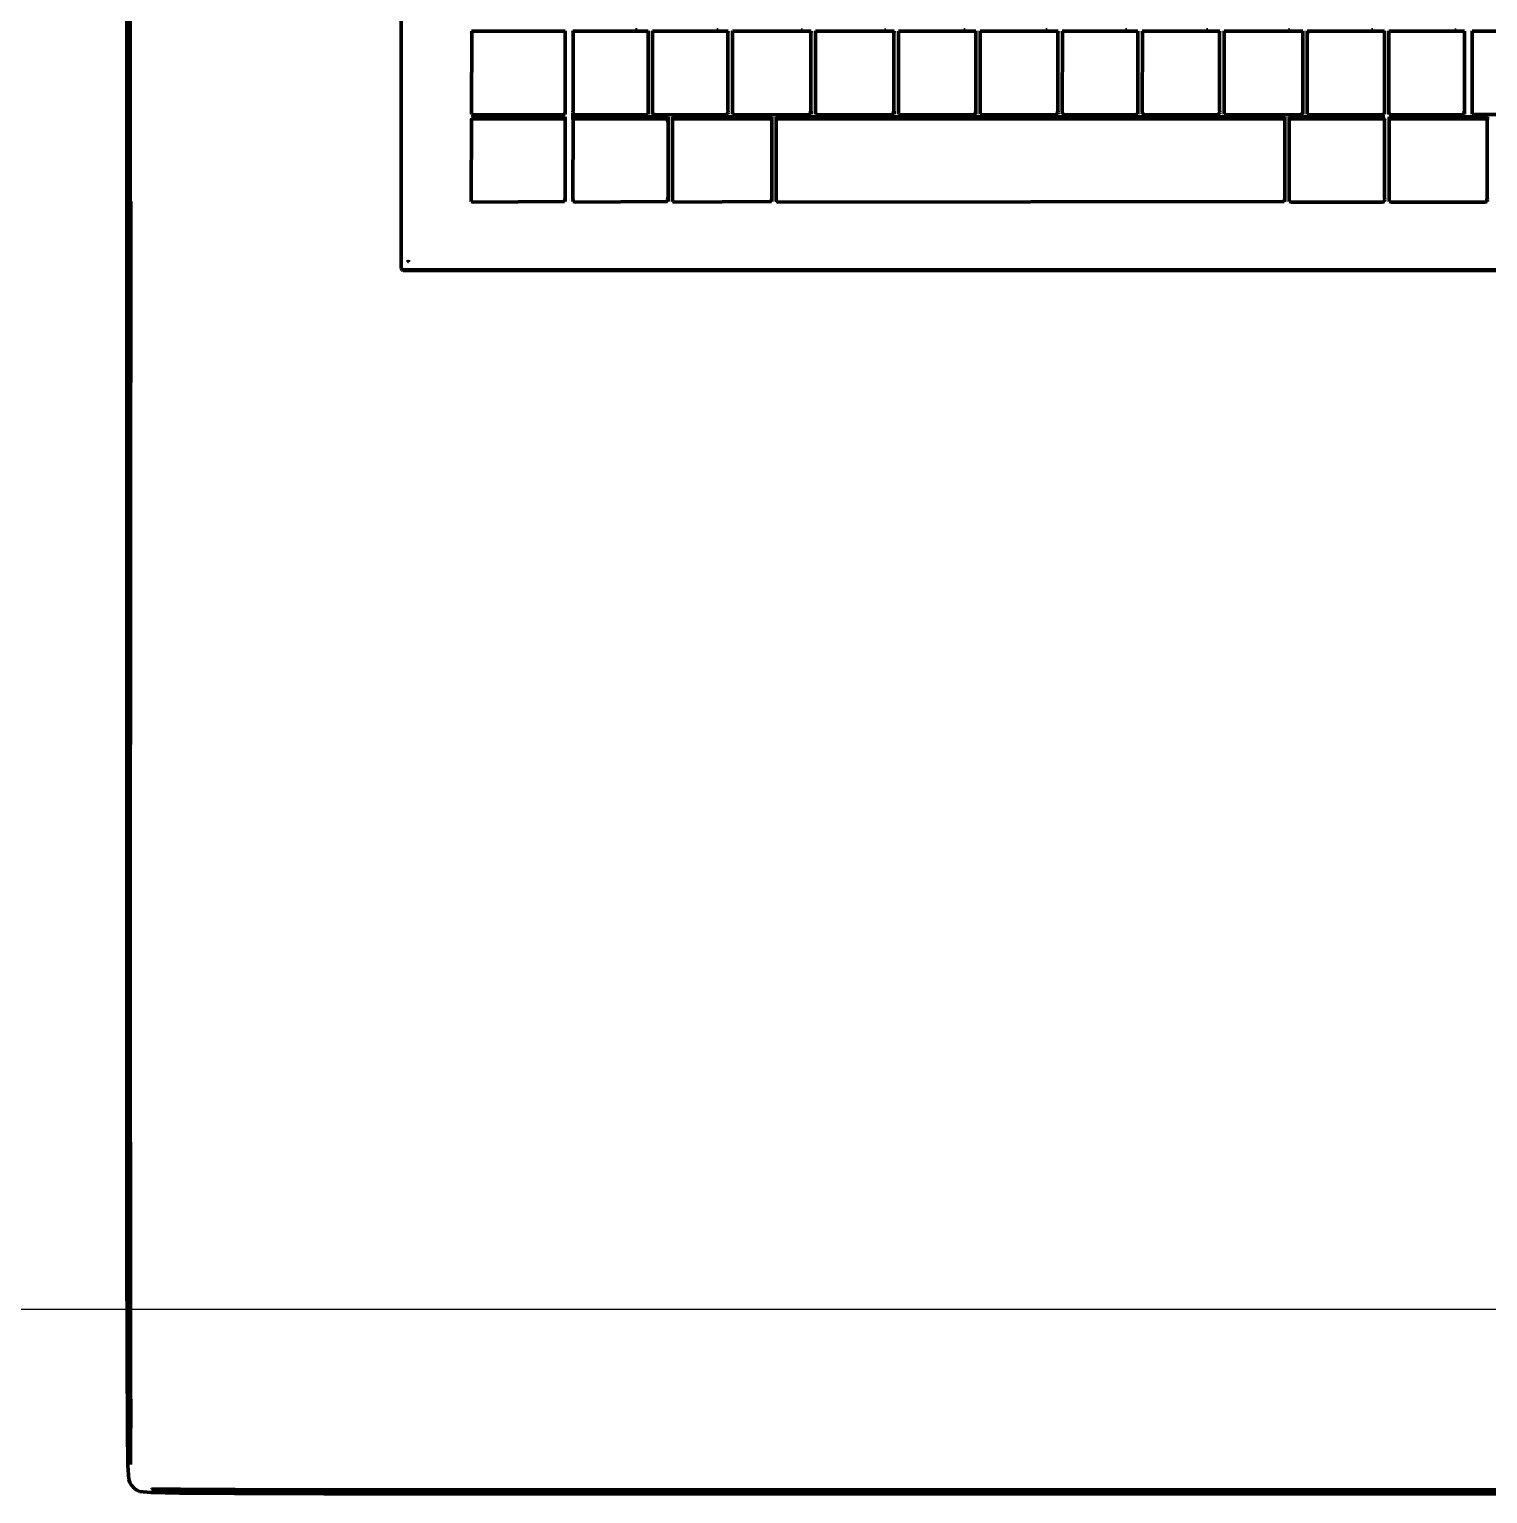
# Model space of a CAD drawing. Header units: millimetres. Extents: x 4307 to 31003, y 2809 to 20009.
# Drawn here: x 15074.7 to 15307.6, y 8490.6 to 8724.4 of the extents above; entities that cross this region are included whole.
import ezdxf

# ---------------------------------------------------------------- set-up
doc = ezdxf.new("R2010")
doc.units = ezdxf.units.MM
doc.layers.add('ProfileEdges', color=7, linetype='Continuous')

msp = doc.modelspace()

# ---------------------------------------------------------------- linework, layer by layer
for p, q in [((15145.26, 8711.13), (15145.35, 8711.13)), ((15145.26, 8710.79), (15145.35, 8710.79)), ((15145.35, 8710.79), (15145.6, 8710.79)), ((15159.89, 8710.79), (15160.15, 8710.79)), ((15160.15, 8710.79), (15160.24, 8710.79)), ((15161.55, 8711.13), (15161.47, 8711.13)), ((15161.47, 8710.79), (15161.55, 8710.79)), ((15161.55, 8710.79), (15161.81, 8710.79)), ((15173.15, 8710.79), (15173.41, 8710.79)), ((15173.5, 8711.13), (15173.41, 8711.13)), ((15173.41, 8710.79), (15173.5, 8710.79)), ((15174.27, 8711.13), (15174.18, 8711.13)), ((15174.18, 8710.79), (15174.27, 8710.79)), ((15185.91, 8710.79), (15186.17, 8710.79)), ((15186.25, 8711.13), (15186.17, 8711.13)), ((15186.17, 8710.79), (15186.25, 8710.79)), ((15187.03, 8711.13), (15186.94, 8711.13)), ((15186.94, 8710.79), (15187.03, 8710.79)), ((15199.17, 8710.79), (15199.43, 8710.79)), ((15199.51, 8711.13), (15199.43, 8711.13)), ((15199.43, 8710.79), (15199.51, 8710.79)), ((15200.2, 8710.79), (15200.28, 8710.79)), ((15212.67, 8711.13), (15212.41, 8711.13)), ((15212.41, 8710.79), (15212.67, 8710.79)), ((15212.75, 8711.13), (15212.67, 8711.13)), ((15212.67, 8710.79), (15212.75, 8710.79)), ((15213.44, 8710.79), (15213.52, 8710.79)), ((15213.52, 8710.79), (15213.78, 8710.79)), ((15225.81, 8711.13), (15225.47, 8711.13)), ((15225.47, 8710.79), (15225.73, 8710.79)), ((15225.73, 8710.79), (15225.81, 8710.79)), ((15226.5, 8710.79), (15226.58, 8710.79)), ((15226.58, 8710.79), (15226.84, 8710.79)), ((15238.94, 8711.13), (15238.6, 8711.13)), ((15238.6, 8710.79), (15238.85, 8710.79)), ((15238.85, 8710.79), (15238.94, 8710.79)), ((15239.71, 8711.13), (15239.62, 8711.13)), ((15239.62, 8710.79), (15239.71, 8710.79)), ((15239.71, 8710.79), (15239.97, 8710.79)), ((15251.37, 8710.79), (15251.62, 8710.79)), ((15251.71, 8711.13), (15251.62, 8711.13)), ((15251.62, 8710.79), (15251.71, 8710.79)), ((15252.48, 8711.13), (15252.39, 8711.13)), ((15252.39, 8710.79), (15252.48, 8710.79)), ((15264.43, 8710.79), (15264.68, 8710.79)), ((15264.77, 8711.13), (15264.68, 8711.13)), ((15264.68, 8710.79), (15264.77, 8710.79)), ((15265.54, 8711.13), (15265.45, 8711.13)), ((15265.45, 8710.79), (15265.54, 8710.79)), ((15277.68, 8710.79), (15277.94, 8710.79)), ((15278.03, 8711.13), (15277.94, 8711.13)), ((15277.94, 8710.79), (15278.03, 8710.79)), ((15278.71, 8710.79), (15278.8, 8710.79)), ((15278.8, 8710.79), (15279.05, 8710.79)), ((15290.74, 8710.79), (15291, 8710.79)), ((15291.09, 8711.13), (15291, 8711.13)), ((15291, 8710.79), (15291.09, 8710.79)), ((15291.77, 8710.79), (15291.86, 8710.79)), ((15291.86, 8710.79), (15292.11, 8710.79)), ((15303.53, 8710.79), (15303.68, 8710.79)), ((15303.74, 8710.81), (15303.87, 8710.79)), ((15303.87, 8711.13), (15303.79, 8711.13)), ((15305.05, 8711.13), (15305.14, 8711.13)), ((15305.05, 8710.79), (15305.14, 8710.79)), ((15305.14, 8710.79), (15305.39, 8710.79)), ((15145.22, 8696.87), (15145.3, 8696.87)), ((15145.3, 8696.87), (15159.89, 8696.84)), ((15160.11, 8696.89), (15160.24, 8696.87)), ((15160.17, 8697.21), (15160.24, 8697.21)), ((15161.55, 8697.21), (15161.47, 8697.21)), ((15161.47, 8696.87), (15161.55, 8696.87)), ((15161.55, 8696.87), (15176.34, 8696.84)), ((15176.55, 8696.89), (15176.68, 8696.87)), ((15176.68, 8697.21), (15176.6, 8697.21)), ((15177.45, 8697.21), (15177.37, 8697.21)), ((15177.37, 8696.87), (15177.45, 8696.87)), ((15177.45, 8696.87), (15192.91, 8696.84)), ((15193.25, 8697.21), (15192.91, 8697.21)), ((15193.16, 8696.87), (15193.25, 8696.87)), ((15193.93, 8696.87), (15194.02, 8696.87)), ((15194.02, 8696.87), (15274.82, 8696.84)), ((15275.16, 8697.21), (15274.82, 8697.21)), ((15275.07, 8696.87), (15275.16, 8696.87)), ((15275.84, 8696.87), (15275.93, 8696.87)), ((15275.93, 8696.87), (15291.03, 8696.87)), ((15291.12, 8697.21), (15291.03, 8697.21)), ((15291.03, 8696.87), (15291.12, 8696.87)), ((15291.8, 8696.87), (15291.89, 8696.87)), ((15291.89, 8696.87), (15307.41, 8696.87)), ((15307.5, 8697.21), (15307.16, 8697.21)), ((15307.41, 8696.87), (15307.5, 8696.87)), ((15135.08, 8687.34), (15135.08, 8687.31)), ((15135.08, 8687.31), (15135.13, 8687.31)), ((15135.08, 8687.31), (15135.1, 8687.11)), ((15135.13, 8687.31), (15135.23, 8687.14)), ((15134.16, 8686.3), (15134.26, 8686.17)), ((15134.26, 8686.17), (15134.26, 8686.42)), ((15134.26, 8686.17), (15134.33, 8686.12))]:
    msp.add_line(p, q)
msp.add_lwpolyline([(13395.19, 9764.66), (15918.46, 9764.66), (15918.46, 8520), (13395.19, 8520)], close=True)
at = {"layer": 'ProfileEdges', "lineweight": 211}
for p, q in [((15090.23, 8804.13), (15090.23, 8530.46)), ((15090.66, 8804.07), (15090.66, 8530.51)), ((15090.79, 8804.06), (15090.77, 8581.25)), ((15134.02, 8801.43), (15134.02, 8686.16)), ((15090.43, 8780.42), (15090.42, 8724.34)), ((15090.36, 8554.11), (15090.42, 8724.34)), ((15090.43, 8554.1), (15090.42, 8724.34)), ((15145.28, 8711.43), (15145.32, 8723.54)), ((15145.35, 8724.04), (15145.3, 8724.04)), ((15145.3, 8724.04), (15145.32, 8723.92)), ((15145.32, 8723.92), (15145.35, 8724.04)), ((15145.32, 8723.54), (15145.32, 8723.92)), ((15160.19, 8724.04), (15145.35, 8724.04)), ((15160.22, 8723.92), (15160.19, 8724.04)), ((15160.24, 8724.04), (15160.19, 8724.04)), ((15160.22, 8723.92), (15160.24, 8724.04)), ((15160.22, 8711.05), (15160.22, 8723.92)), ((15161.49, 8723.92), (15161.47, 8724.04)), ((15161.54, 8724.04), (15161.47, 8724.04)), ((15161.54, 8724.04), (15161.49, 8723.92)), ((15161.49, 8723.92), (15161.49, 8711.43)), ((15173.44, 8724.04), (15161.54, 8724.04)), ((15171.73, 8724.27), (15171.48, 8724.27)), ((15173.44, 8724.04), (15173.47, 8723.92)), ((15173.5, 8724.04), (15173.44, 8724.04)), ((15173.5, 8724.04), (15173.47, 8723.92)), ((15173.47, 8723.92), (15173.47, 8711.43)), ((15174.2, 8723.92), (15174.18, 8724.04)), ((15174.23, 8724.04), (15174.18, 8724.04)), ((15174.18, 8711.13), (15174.2, 8723.92)), ((15174.2, 8723.92), (15174.23, 8724.04)), ((15186.2, 8724.04), (15174.23, 8724.04)), ((15184.66, 8724.27), (15184.44, 8724.27)), ((15186.2, 8724.04), (15186.23, 8723.92)), ((15186.25, 8724.04), (15186.2, 8724.04)), ((15186.25, 8724.04), (15186.23, 8723.92)), ((15186.23, 8723.92), (15186.23, 8711.43)), ((15186.99, 8724.04), (15186.94, 8724.04)), ((15186.96, 8723.92), (15186.94, 8724.04)), ((15186.94, 8711.13), (15186.96, 8723.92)), ((15186.96, 8723.92), (15186.99, 8724.04)), ((15199.4, 8724.05), (15186.99, 8724.04)), ((15198.11, 8724.22), (15197.94, 8724.22)), ((15199.4, 8724.05), (15199.43, 8723.93)), ((15199.51, 8724.04), (15199.4, 8724.05)), ((15199.43, 8723.93), (15199.49, 8723.54)), ((15199.51, 8724.04), (15199.49, 8723.54)), ((15199.49, 8723.54), (15199.49, 8711.43)), ((15200.27, 8724.04), (15200.2, 8724.04)), ((15200.22, 8723.92), (15200.2, 8724.04)), ((15200.2, 8711.13), (15200.22, 8723.92)), ((15200.27, 8724.04), (15200.22, 8723.92)), ((15212.64, 8724.05), (15200.27, 8724.04)), ((15211.42, 8724.22), (15211.24, 8724.22)), ((15212.64, 8724.05), (15212.67, 8723.93)), ((15212.75, 8724.04), (15212.64, 8724.05)), ((15212.67, 8723.93), (15212.73, 8723.54)), ((15212.75, 8724.04), (15212.73, 8723.54)), ((15212.73, 8723.54), (15212.73, 8711.43)), ((15213.46, 8723.92), (15213.44, 8724.04)), ((15213.49, 8724.04), (15213.44, 8724.04)), ((15213.44, 8711.13), (15213.46, 8723.92)), ((15213.46, 8723.92), (15213.49, 8724.04)), ((15225.76, 8724.04), (15213.49, 8724.04)), ((15224.13, 8724.27), (15223.92, 8724.27)), ((15225.76, 8724.04), (15225.79, 8723.92)), ((15225.81, 8724.04), (15225.76, 8724.04)), ((15225.81, 8724.04), (15225.79, 8723.92)), ((15225.79, 8723.92), (15225.79, 8711.43)), ((15226.57, 8724.04), (15226.5, 8724.04)), ((15226.52, 8723.92), (15226.5, 8724.04)), ((15226.5, 8711.13), (15226.52, 8723.92)), ((15226.57, 8724.04), (15226.52, 8723.92)), ((15238.89, 8724.04), (15226.57, 8724.04)), ((15237.22, 8724.27), (15237, 8724.27)), ((15238.89, 8724.04), (15238.92, 8723.92)), ((15238.94, 8724.04), (15238.89, 8724.04)), ((15238.94, 8724.04), (15238.92, 8723.92)), ((15238.92, 8723.92), (15238.92, 8711.43)), ((15239.65, 8723.92), (15239.62, 8724.04)), ((15239.68, 8724.04), (15239.62, 8724.04)), ((15239.62, 8711.13), (15239.65, 8723.92)), ((15239.65, 8723.92), (15239.68, 8724.04)), ((15251.66, 8724.04), (15239.68, 8724.04)), ((15249.93, 8724.27), (15249.72, 8724.27)), ((15251.66, 8724.04), (15251.69, 8723.92)), ((15251.71, 8724.04), (15251.66, 8724.04)), ((15251.71, 8724.04), (15251.69, 8723.92)), ((15251.69, 8723.92), (15251.69, 8711.43)), ((15252.44, 8724.04), (15252.39, 8724.04)), ((15252.42, 8723.92), (15252.39, 8724.04)), ((15252.39, 8711.13), (15252.42, 8723.92)), ((15252.42, 8723.92), (15252.44, 8724.04)), ((15264.72, 8724.04), (15252.44, 8724.04)), ((15262.87, 8724.27), (15262.65, 8724.27)), ((15264.72, 8724.04), (15264.75, 8723.92)), ((15264.77, 8724.04), (15264.72, 8724.04)), ((15264.77, 8724.04), (15264.75, 8723.92)), ((15264.75, 8723.92), (15264.75, 8711.43)), ((15265.5, 8724.04), (15265.45, 8724.04)), ((15265.48, 8723.92), (15265.45, 8724.04)), ((15265.45, 8711.13), (15265.48, 8723.54)), ((15265.48, 8723.92), (15265.5, 8724.04)), ((15265.48, 8723.54), (15265.48, 8723.92)), ((15277.98, 8724.04), (15265.5, 8724.04)), ((15275.93, 8724.27), (15275.72, 8724.27)), ((15277.98, 8724.04), (15278.01, 8723.92)), ((15278.03, 8724.04), (15277.98, 8724.04)), ((15278.03, 8724.04), (15278.01, 8723.92)), ((15278.01, 8723.92), (15278.01, 8711.43)), ((15278.76, 8724.04), (15278.71, 8724.04)), ((15278.73, 8723.92), (15278.71, 8724.04)), ((15278.71, 8711.13), (15278.73, 8723.92)), ((15278.73, 8723.92), (15278.76, 8724.04)), ((15278.8, 8724.04), (15278.76, 8724.04)), ((15291.04, 8724.04), (15278.8, 8724.04)), ((15278.8, 8723.53), (15278.8, 8724.04)), ((15289.21, 8724.27), (15288.99, 8724.27)), ((15291.07, 8723.92), (15291.04, 8724.04)), ((15291.09, 8724.04), (15291.04, 8724.04)), ((15291.09, 8724.04), (15291.07, 8723.92)), ((15291.07, 8723.92), (15291.07, 8711.43)), ((15291.79, 8723.92), (15291.77, 8724.04)), ((15291.82, 8724.04), (15291.77, 8724.04)), ((15291.77, 8711.13), (15291.79, 8723.92)), ((15291.79, 8723.92), (15291.82, 8724.04)), ((15303.8, 8724.05), (15291.82, 8724.04)), ((15302.51, 8724.22), (15302.33, 8724.22)), ((15303.8, 8724.05), (15303.85, 8723.54)), ((15303.87, 8724.04), (15303.8, 8724.05)), ((15303.87, 8724.04), (15303.85, 8723.54)), ((15303.85, 8723.54), (15303.85, 8711.43)), ((15305.12, 8724.04), (15305.05, 8724.04)), ((15305.05, 8724.04), (15305.07, 8723.92)), ((15305.07, 8723.92), (15305.05, 8711.13)), ((15305.12, 8724.04), (15305.07, 8723.92)), ((15339.65, 8724.04), (15305.12, 8724.04)), ((15145.26, 8711.13), (15145.28, 8711.43)), ((15145.28, 8711.05), (15145.26, 8711.13)), ((15145.28, 8711.05), (15145.26, 8710.79)), ((15145.35, 8710.79), (15145.28, 8711.05)), ((15145.35, 8710.79), (15145.6, 8710.7)), ((15159.89, 8710.7), (15145.6, 8710.7)), ((15159.89, 8710.7), (15160.15, 8710.79)), ((15160.22, 8711.05), (15160.15, 8710.79)), ((15160.24, 8710.79), (15160.22, 8711.05)), ((15161.49, 8711.43), (15161.47, 8711.13)), ((15161.49, 8711.05), (15161.47, 8711.13)), ((15161.47, 8710.79), (15161.49, 8711.05)), ((15161.47, 8710.79), (15161.47, 8710.38)), ((15161.49, 8711.05), (15161.55, 8710.79)), ((15161.55, 8710.79), (15161.81, 8710.7)), ((15173.15, 8710.7), (15161.81, 8710.7)), ((15173.41, 8710.79), (15173.15, 8710.7)), ((15173.41, 8710.79), (15173.47, 8711.05)), ((15173.47, 8711.43), (15173.5, 8711.13)), ((15173.5, 8711.13), (15173.47, 8711.05)), ((15173.5, 8710.79), (15173.47, 8711.05)), ((15174.18, 8711.13), (15174.2, 8711.05)), ((15174.2, 8711.05), (15174.18, 8710.79)), ((15174.27, 8710.79), (15174.2, 8711.05)), ((15174.27, 8710.79), (15174.37, 8710.79)), ((15174.37, 8710.79), (15174.52, 8710.7)), ((15185.91, 8710.75), (15174.52, 8710.7)), ((15186.17, 8710.79), (15185.91, 8710.75)), ((15186.17, 8710.79), (15186.23, 8711.05)), ((15186.23, 8711.43), (15186.25, 8711.13)), ((15186.25, 8711.13), (15186.23, 8711.05)), ((15186.25, 8710.79), (15186.23, 8711.05)), ((15186.96, 8711.05), (15186.94, 8711.13)), ((15186.96, 8711.05), (15186.94, 8710.79)), ((15187.03, 8710.79), (15186.96, 8711.05)), ((15187.03, 8710.79), (15187.13, 8710.79)), ((15187.28, 8710.7), (15187.13, 8710.79)), ((15199.17, 8710.75), (15187.28, 8710.7)), ((15199.43, 8710.79), (15199.17, 8710.75)), ((15199.49, 8711.43), (15199.43, 8711.13)), ((15199.43, 8710.79), (15199.43, 8711.13)), ((15199.49, 8711.43), (15199.51, 8711.13)), ((15199.51, 8710.79), (15199.51, 8711.13)), ((15200.22, 8711.05), (15200.2, 8711.13)), ((15200.2, 8710.79), (15200.22, 8711.05)), ((15200.28, 8710.79), (15200.22, 8711.05)), ((15200.28, 8710.79), (15200.39, 8710.79)), ((15200.54, 8710.7), (15200.39, 8710.79)), ((15212.41, 8710.75), (15200.54, 8710.7)), ((15212.67, 8710.79), (15212.41, 8710.75)), ((15212.73, 8711.43), (15212.67, 8711.13)), ((15212.67, 8711.13), (15212.67, 8710.79)), ((15212.73, 8711.43), (15212.75, 8711.13)), ((15212.75, 8710.79), (15212.75, 8711.13)), ((15213.46, 8711.05), (15213.44, 8711.13)), ((15213.44, 8710.79), (15213.46, 8711.05)), ((15213.46, 8711.05), (15213.52, 8710.79)), ((15213.78, 8710.7), (15213.52, 8710.79)), ((15225.47, 8710.75), (15213.78, 8710.7)), ((15225.73, 8710.79), (15225.47, 8710.75)), ((15225.73, 8710.79), (15225.79, 8711.05)), ((15225.79, 8711.43), (15225.81, 8711.13)), ((15225.81, 8711.13), (15225.79, 8711.05)), ((15225.81, 8710.79), (15225.79, 8711.05)), ((15226.5, 8711.13), (15226.52, 8711.05)), ((15226.52, 8711.05), (15226.5, 8710.79)), ((15226.52, 8711.05), (15226.58, 8710.79)), ((15226.84, 8710.7), (15226.58, 8710.79)), ((15238.6, 8710.75), (15226.84, 8710.7)), ((15238.85, 8710.79), (15238.6, 8710.75)), ((15238.85, 8710.79), (15238.92, 8711.05)), ((15238.92, 8711.43), (15238.94, 8711.13)), ((15238.92, 8711.05), (15238.94, 8711.13)), ((15238.94, 8710.79), (15238.92, 8711.05)), ((15239.62, 8711.13), (15239.65, 8711.05)), ((15239.65, 8711.05), (15239.62, 8710.79)), ((15239.65, 8711.05), (15239.71, 8710.79)), ((15239.71, 8710.79), (15239.97, 8710.7)), ((15251.37, 8710.75), (15239.97, 8710.7)), ((15251.37, 8710.75), (15251.62, 8710.79)), ((15251.62, 8710.79), (15251.69, 8711.05)), ((15251.69, 8711.43), (15251.71, 8711.13)), ((15251.71, 8711.13), (15251.69, 8711.05)), ((15251.71, 8710.79), (15251.69, 8711.05)), ((15252.42, 8711.05), (15252.39, 8711.13)), ((15252.39, 8710.79), (15252.42, 8711.05)), ((15252.42, 8711.05), (15252.48, 8710.79)), ((15252.48, 8710.79), (15252.58, 8710.79)), ((15252.58, 8710.79), (15252.74, 8710.7)), ((15264.43, 8710.75), (15252.74, 8710.7)), ((15264.43, 8710.75), (15264.68, 8710.79)), ((15264.68, 8710.79), (15264.75, 8711.05)), ((15264.75, 8711.43), (15264.77, 8711.13)), ((15264.75, 8711.05), (15264.77, 8711.13)), ((15264.77, 8710.79), (15264.75, 8711.05)), ((15265.45, 8711.13), (15265.48, 8711.05)), ((15265.48, 8711.05), (15265.45, 8710.79)), ((15265.54, 8710.79), (15265.48, 8711.05)), ((15265.54, 8710.79), (15265.65, 8710.79)), ((15265.8, 8710.7), (15265.65, 8710.79)), ((15277.68, 8710.75), (15265.8, 8710.7)), ((15277.68, 8710.75), (15277.94, 8710.79)), ((15277.94, 8710.79), (15278.01, 8711.05)), ((15278.03, 8711.13), (15278.01, 8711.43)), ((15278.01, 8711.05), (15278.03, 8711.13)), ((15278.03, 8710.79), (15278.01, 8711.05)), ((15278.73, 8711.05), (15278.71, 8711.13)), ((15278.71, 8710.79), (15278.73, 8711.05)), ((15278.73, 8711.05), (15278.8, 8710.79)), ((15279.05, 8710.7), (15278.8, 8710.79)), ((15290.74, 8710.75), (15279.05, 8710.7)), ((15291, 8710.79), (15290.74, 8710.75)), ((15291, 8710.79), (15291.07, 8711.05)), ((15291.09, 8711.13), (15291.07, 8711.43)), ((15291.07, 8711.05), (15291.09, 8711.13)), ((15291.09, 8710.79), (15291.07, 8711.05)), ((15291.79, 8711.05), (15291.77, 8711.13)), ((15291.77, 8710.79), (15291.79, 8711.05)), ((15291.79, 8711.05), (15291.86, 8710.79)), ((15291.86, 8710.79), (15292.11, 8710.7)), ((15303.53, 8710.75), (15292.11, 8710.7)), ((15303.68, 8710.79), (15303.53, 8710.75)), ((15303.74, 8710.81), (15303.68, 8710.79)), ((15303.74, 8710.81), (15303.79, 8711.04)), ((15303.85, 8711.43), (15303.79, 8711.13)), ((15303.79, 8711.13), (15303.79, 8711.04)), ((15303.85, 8711.43), (15303.87, 8711.13)), ((15303.87, 8710.79), (15303.87, 8711.13)), ((15305.07, 8711.05), (15305.05, 8711.13)), ((15305.05, 8710.79), (15305.07, 8711.05)), ((15305.07, 8711.05), (15305.14, 8710.79)), ((15305.39, 8710.75), (15305.14, 8710.79)), ((15339.37, 8710.75), (15305.39, 8710.75)), ((15145.28, 8709.92), (15145.24, 8697.13)), ((15160.24, 8710.38), (15145.26, 8710.38)), ((15145.31, 8710.04), (15145.26, 8710.04)), ((15145.26, 8710.04), (15145.28, 8709.92)), ((15145.28, 8709.92), (15145.31, 8710.04)), ((15145.31, 8710.04), (15145.34, 8710.19)), ((15160.17, 8710.04), (15145.31, 8710.04)), ((15145.6, 8710.28), (15145.34, 8710.19)), ((15159.89, 8710.28), (15145.6, 8710.28)), ((15159.89, 8710.28), (15160.15, 8710.19)), ((15160.15, 8710.19), (15160.17, 8710.04)), ((15160.17, 8710.04), (15160.22, 8709.55)), ((15160.24, 8710.04), (15160.17, 8710.04)), ((15160.24, 8710.04), (15160.22, 8709.55)), ((15160.22, 8697.51), (15160.22, 8709.55)), ((15160.24, 8710.04), (15160.24, 8710.38)), ((15161.47, 8710.38), (15176.68, 8710.38)), ((15161.47, 8710.04), (15161.47, 8710.38)), ((15161.54, 8710.04), (15161.47, 8710.04)), ((15161.49, 8709.92), (15161.47, 8710.04)), ((15161.49, 8709.92), (15161.47, 8697.21)), ((15161.54, 8710.04), (15161.49, 8709.92)), ((15161.59, 8710.17), (15161.54, 8710.04)), ((15176.6, 8710.04), (15161.54, 8710.04)), ((15161.81, 8710.28), (15161.59, 8710.17)), ((15176.34, 8710.28), (15161.81, 8710.28)), ((15176.6, 8710.19), (15176.34, 8710.28)), ((15176.6, 8710.19), (15176.6, 8710.04)), ((15176.68, 8710.04), (15176.6, 8710.04)), ((15176.6, 8709.85), (15176.6, 8710.04)), ((15176.6, 8709.85), (15176.66, 8709.55)), ((15176.68, 8710.04), (15176.66, 8709.55)), ((15176.66, 8697.51), (15176.66, 8709.55)), ((15176.68, 8710.04), (15176.68, 8710.38)), ((15177.37, 8710.38), (15177.37, 8710.04)), ((15177.37, 8710.38), (15193.25, 8710.38)), ((15177.42, 8710.04), (15177.37, 8710.04)), ((15177.39, 8709.92), (15177.37, 8710.04)), ((15177.37, 8697.21), (15177.39, 8709.92)), ((15177.39, 8709.92), (15177.42, 8710.04)), ((15177.42, 8710.04), (15177.45, 8710.19)), ((15193.2, 8710.04), (15177.42, 8710.04)), ((15177.71, 8710.22), (15177.45, 8710.19)), ((15192.91, 8710.22), (15177.71, 8710.22)), ((15193.16, 8710.19), (15192.91, 8710.22)), ((15193.16, 8710.19), (15193.2, 8710.04)), ((15193.2, 8710.04), (15193.23, 8709.92)), ((15193.25, 8710.04), (15193.2, 8710.04)), ((15193.25, 8710.04), (15193.23, 8709.92)), ((15193.23, 8709.92), (15193.23, 8697.51)), ((15193.25, 8710.04), (15193.25, 8710.38)), ((15193.93, 8710.38), (15275.16, 8710.38)), ((15193.93, 8710.04), (15193.93, 8710.38)), ((15194.01, 8710.04), (15193.93, 8710.04)), ((15193.95, 8709.92), (15193.93, 8710.04)), ((15193.95, 8709.92), (15193.93, 8697.21)), ((15194.01, 8710.04), (15193.95, 8709.92)), ((15194.06, 8710.17), (15194.01, 8710.04)), ((15275.11, 8710.04), (15194.01, 8710.04)), ((15194.28, 8710.28), (15194.06, 8710.17)), ((15274.82, 8710.28), (15194.28, 8710.28)), ((15274.82, 8710.28), (15275.07, 8710.19)), ((15275.07, 8710.19), (15275.11, 8710.04)), ((15275.11, 8710.04), (15275.14, 8709.92)), ((15275.16, 8710.04), (15275.11, 8710.04)), ((15275.14, 8709.92), (15275.16, 8710.04)), ((15275.14, 8709.92), (15275.14, 8697.51)), ((15275.16, 8710.38), (15275.16, 8710.04)), ((15275.84, 8710.38), (15291.11, 8710.38)), ((15275.84, 8710.04), (15275.84, 8710.38)), ((15275.89, 8710.04), (15275.84, 8710.04)), ((15275.87, 8709.92), (15275.84, 8710.04)), ((15275.87, 8709.92), (15275.89, 8710.04)), ((15275.87, 8709.92), (15275.87, 8697.51)), ((15275.89, 8710.04), (15275.93, 8710.19)), ((15291.07, 8710.04), (15275.89, 8710.04)), ((15275.93, 8710.19), (15276.19, 8710.28)), ((15290.77, 8710.28), (15276.19, 8710.28)), ((15290.77, 8710.28), (15291.03, 8710.19)), ((15291.03, 8710.19), (15291.07, 8710.04)), ((15291.07, 8710.04), (15291.09, 8709.92)), ((15291.12, 8710.04), (15291.07, 8710.04)), ((15291.12, 8710.04), (15291.09, 8709.92)), ((15291.09, 8709.92), (15291.09, 8697.51)), ((15291.8, 8710.38), (15291.8, 8710.04)), ((15291.8, 8710.38), (15307.5, 8710.38)), ((15291.85, 8710.04), (15291.8, 8710.04)), ((15291.82, 8709.92), (15291.8, 8710.04)), ((15291.82, 8709.92), (15291.85, 8710.04)), ((15291.82, 8709.92), (15291.82, 8697.51)), ((15291.85, 8710.04), (15291.89, 8710.19)), ((15307.45, 8710.04), (15291.85, 8710.04)), ((15291.89, 8710.19), (15292.14, 8710.28)), ((15307.16, 8710.28), (15292.14, 8710.28)), ((15307.16, 8710.28), (15307.41, 8710.19)), ((15307.45, 8710.04), (15307.41, 8710.19)), ((15307.5, 8710.04), (15307.45, 8710.04)), ((15307.48, 8709.92), (15307.45, 8710.04)), ((15307.5, 8710.04), (15307.48, 8709.92)), ((15307.48, 8709.92), (15307.48, 8697.51)), ((15307.5, 8710.04), (15307.5, 8710.38)), ((15090.9, 8696.85), (15090.77, 8581.25)), ((15145.24, 8697.13), (15145.22, 8696.87)), ((15145.3, 8696.87), (15145.24, 8697.13)), ((15145.56, 8696.78), (15145.3, 8696.87)), ((15159.89, 8696.84), (15145.56, 8696.78)), ((15159.89, 8696.84), (15160.11, 8696.89)), ((15160.15, 8697.12), (15160.11, 8696.89)), ((15160.15, 8697.12), (15160.17, 8697.21)), ((15160.17, 8697.21), (15160.22, 8697.51)), ((15160.22, 8697.51), (15160.24, 8697.21)), ((15160.24, 8696.87), (15160.24, 8697.21)), ((15161.47, 8697.21), (15161.49, 8697.13)), ((15161.49, 8697.13), (15161.47, 8696.87)), ((15161.49, 8697.13), (15161.55, 8696.87)), ((15161.81, 8696.78), (15161.55, 8696.87)), ((15176.34, 8696.84), (15161.81, 8696.78)), ((15176.34, 8696.84), (15176.55, 8696.89)), ((15176.6, 8697.12), (15176.55, 8696.89)), ((15176.6, 8697.21), (15176.66, 8697.51)), ((15176.6, 8697.12), (15176.6, 8697.21)), ((15176.66, 8697.51), (15176.68, 8697.21)), ((15176.68, 8696.87), (15176.68, 8697.21)), ((15177.37, 8697.21), (15177.39, 8697.13)), ((15177.39, 8697.13), (15177.37, 8696.87)), ((15177.45, 8696.87), (15177.39, 8697.13)), ((15177.71, 8696.78), (15177.45, 8696.87)), ((15192.91, 8696.84), (15177.71, 8696.78)), ((15193.16, 8696.87), (15192.91, 8696.84)), ((15193.23, 8697.13), (15193.16, 8696.87)), ((15193.23, 8697.51), (15193.25, 8697.21)), ((15193.23, 8697.13), (15193.25, 8697.21)), ((15193.25, 8696.87), (15193.23, 8697.13)), ((15193.95, 8697.13), (15193.93, 8697.21)), ((15193.93, 8696.87), (15193.95, 8697.13)), ((15193.95, 8697.13), (15194.02, 8696.87)), ((15194.28, 8696.78), (15194.02, 8696.87)), ((15274.82, 8696.84), (15194.28, 8696.78)), ((15274.82, 8696.84), (15275.07, 8696.87)), ((15275.14, 8697.13), (15275.07, 8696.87)), ((15275.14, 8697.51), (15275.16, 8697.21)), ((15275.16, 8697.21), (15275.14, 8697.13)), ((15275.16, 8696.87), (15275.14, 8697.13)), ((15275.87, 8697.51), (15275.84, 8697.21)), ((15275.87, 8697.13), (15275.84, 8697.21)), ((15275.84, 8696.87), (15275.87, 8697.13)), ((15275.87, 8697.13), (15275.93, 8696.87)), ((15275.93, 8696.87), (15276.19, 8696.78)), ((15290.77, 8696.78), (15276.19, 8696.78)), ((15290.77, 8696.78), (15291.03, 8696.87)), ((15291.09, 8697.13), (15291.03, 8696.87)), ((15291.12, 8697.21), (15291.09, 8697.51)), ((15291.09, 8697.13), (15291.12, 8697.21)), ((15291.12, 8696.87), (15291.09, 8697.13)), ((15291.82, 8697.51), (15291.8, 8697.21)), ((15291.82, 8697.13), (15291.8, 8697.21)), ((15291.8, 8696.87), (15291.82, 8697.13)), ((15291.82, 8697.13), (15291.89, 8696.87)), ((15291.89, 8696.87), (15292.14, 8696.78)), ((15307.16, 8696.78), (15292.14, 8696.78)), ((15307.16, 8696.78), (15307.41, 8696.87)), ((15307.48, 8697.13), (15307.41, 8696.87)), ((15307.48, 8697.51), (15307.5, 8697.21)), ((15307.5, 8697.21), (15307.48, 8697.13)), ((15307.5, 8696.87), (15307.48, 8697.13)), ((15135.13, 8687.4), (15135.13, 8687.31)), ((15135.23, 8687.27), (15135.13, 8687.31)), ((15135.23, 8687.51), (15135.23, 8687.27)), ((15135.23, 8687.27), (15135.28, 8687.19)), ((15134.2, 8685.97), (15134.02, 8686.16)), ((15134.05, 8686.18), (15134.22, 8685.99)), ((15134.24, 8685.97), (15134.2, 8685.97)), ((15134.24, 8685.97), (15134.37, 8685.83)), ((15134.46, 8685.97), (15134.24, 8685.97)), ((15134.37, 8685.83), (15433.25, 8685.83)), ((15134.46, 8685.97), (15134.49, 8685.93)), ((15134.49, 8685.93), (15433.13, 8685.93)), ((15090.82, 8512.24), (15090.77, 8581.25)), ((15090.43, 8554.1), (15090.36, 8554.11)), ((15090.43, 8554.1), (15090.53, 8554.11)), ((15090.53, 8554.11), (15090.66, 8530.51)), ((15090.69, 8512.21), (15090.66, 8530.51)), ((15090.23, 8530.46), (15090.27, 8512.14)), ((15090.33, 8500.93), (15090.27, 8512.14)), ((15090.74, 8501.04), (15090.69, 8512.21)), ((15090.82, 8512.24), (15090.83, 8510.38)), ((15090.83, 8510.38), (15090.87, 8501.07)), ((15090.83, 8510.38), (15090.83, 8501.06)), ((15090.42, 8495.08), (15090.33, 8500.93)), ((15090.83, 8501.06), (15090.74, 8501.04)), ((15090.74, 8501.04), (15090.82, 8495.22)), ((15090.83, 8501.06), (15090.82, 8495.22)), ((15090.87, 8501.07), (15090.83, 8501.06)), ((15090.58, 8492.83), (15090.42, 8495.08)), ((15090.74, 8492.39), (15090.58, 8492.83)), ((15090.92, 8491.98), (15090.74, 8492.39)), ((15091.49, 8491.35), (15090.92, 8491.98)), ((15091.49, 8491.35), (15091.85, 8491.13)), ((15092.26, 8490.94), (15091.85, 8491.13)), ((15094.07, 8490.79), (15092.26, 8490.94)), ((15098.67, 8490.69), (15094.07, 8490.79)), ((15094.2, 8491.24), (15094.24, 8491.38)), ((15098.77, 8491.15), (15094.2, 8491.24)), ((15094.24, 8491.38), (15098.8, 8491.29)), ((15107.49, 8491.09), (15098.77, 8491.15)), ((15098.8, 8491.29), (15107.51, 8491.23)), ((15121.75, 8491.05), (15107.49, 8491.09)), ((15107.51, 8491.23), (15121.77, 8491.2)), ((15140.17, 8491.18), (15121.75, 8491.05)), ((15140.15, 8490.91), (15121.75, 8491.05)), ((15121.75, 8491.05), (15161.32, 8491.03)), ((15121.77, 8491.2), (15140.17, 8491.18)), ((15140.15, 8490.91), (15140.14, 8490.8)), ((15588.44, 8490.8), (15140.14, 8490.8)), ((15161.32, 8491.03), (15140.15, 8490.91)), ((15140.17, 8491.18), (15588.41, 8491.18)), ((15098.67, 8490.69), (15107.43, 8490.63)), ((15121.7, 8490.58), (15107.43, 8490.63)), ((15606.88, 8490.59), (15121.7, 8490.58))]:
    msp.add_line(p, q, dxfattribs=at)

doc.saveas('drawing.dxf')
